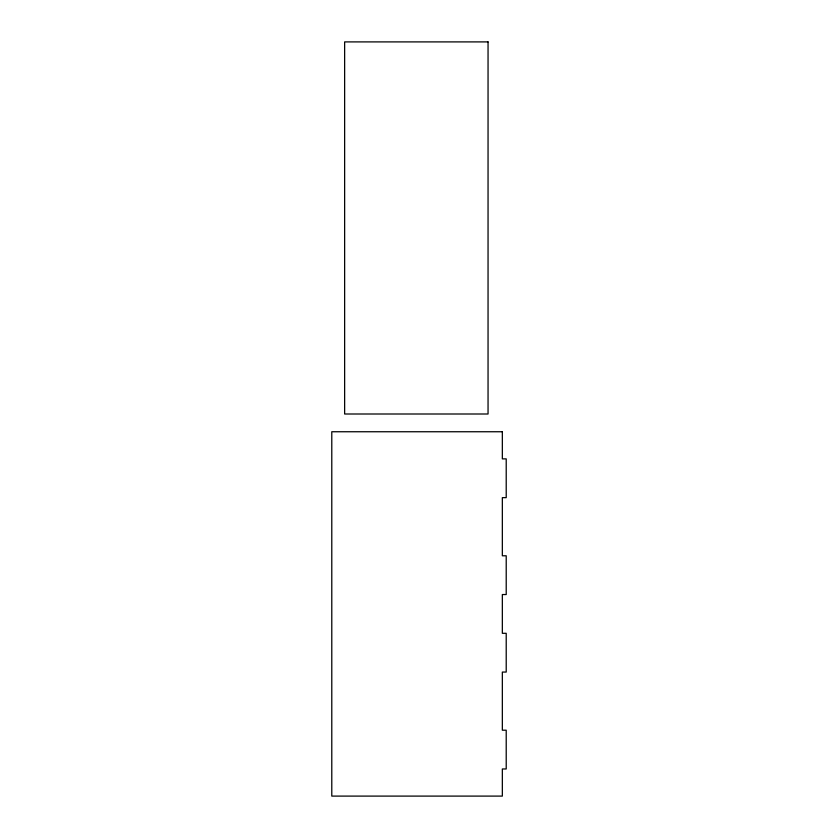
<?xml version="1.0" encoding="UTF-8"?>
<svg xmlns="http://www.w3.org/2000/svg" width="838" height="838" viewBox="0 0 838 838"><rect width="100%" height="100%" fill="white"/><g stroke="black" fill="none" stroke-linecap="round" stroke-linejoin="round"><path stroke-width="1.26" d="M488.051 41.9L344.638 41.9L344.638 414.003L488.051 414.003L488.051 41.9M502.339 431.748L331.785 431.748L331.785 796.1L502.339 796.1L502.339 768.97L506.215 768.97L506.215 730.202L502.339 730.202L502.339 672.066L506.215 672.066L506.215 633.308L502.339 633.308L502.339 594.54L506.215 594.54L506.215 555.783L502.339 555.783L502.339 497.646L506.215 497.646L506.215 458.878L502.339 458.878L502.339 431.748"/></g></svg>
